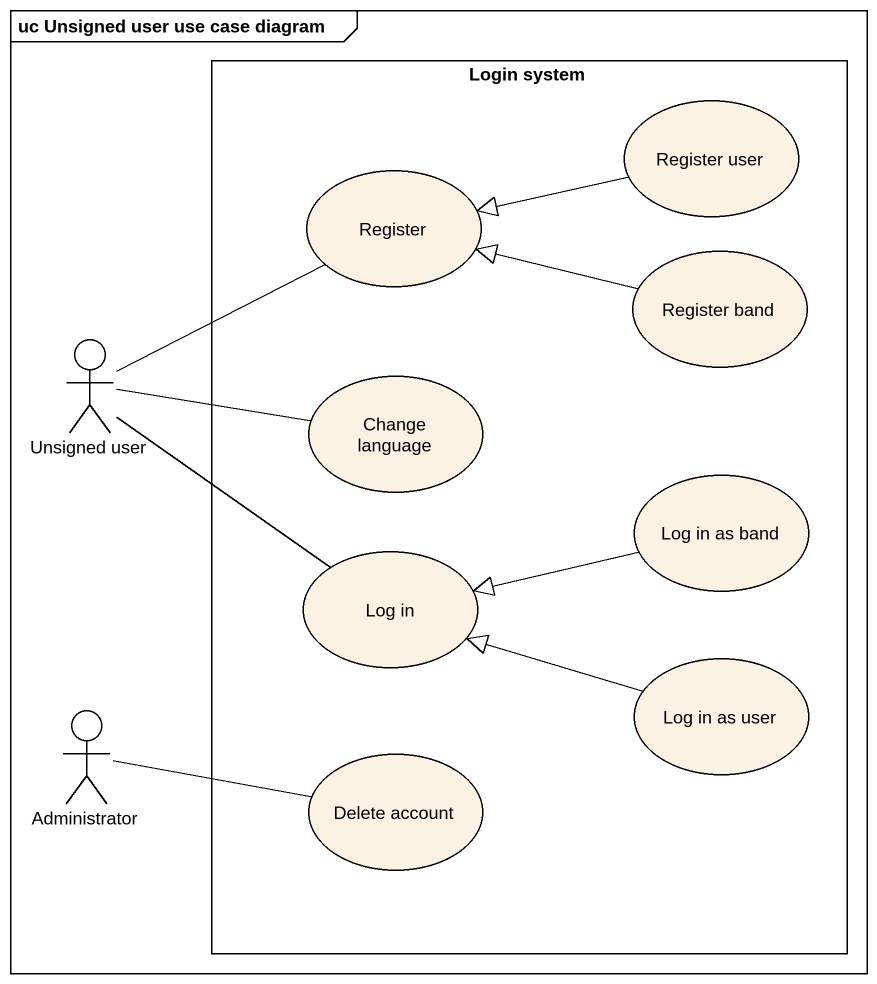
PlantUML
@startuml
mainframe uc Unsigned user use case diagram
rectangle "Login system" as Login_system {
  usecase "Register user" as Register_user
  usecase Register
  usecase "Register band" as Register_band
  usecase "Change language" as Change_language
  usecase "Log in as band" as Log_in_as_band
  usecase "Log in" as Log_in
  usecase "Log in as user" as Log_in_as_user
  usecase "Delete account" as Delete_account
}
actor "Unsigned user" as Unsigned_user
actor Administrator
Register_user -left-|> Register
Register_band -left-|> Register
Unsigned_user -up- Register
Unsigned_user -right- Change_language
Unsigned_user -- Log_in
Log_in_as_band -left-|> Log_in
Log_in_as_user -left-|> Log_in
Administrator -right- Delete_account
@enduml
